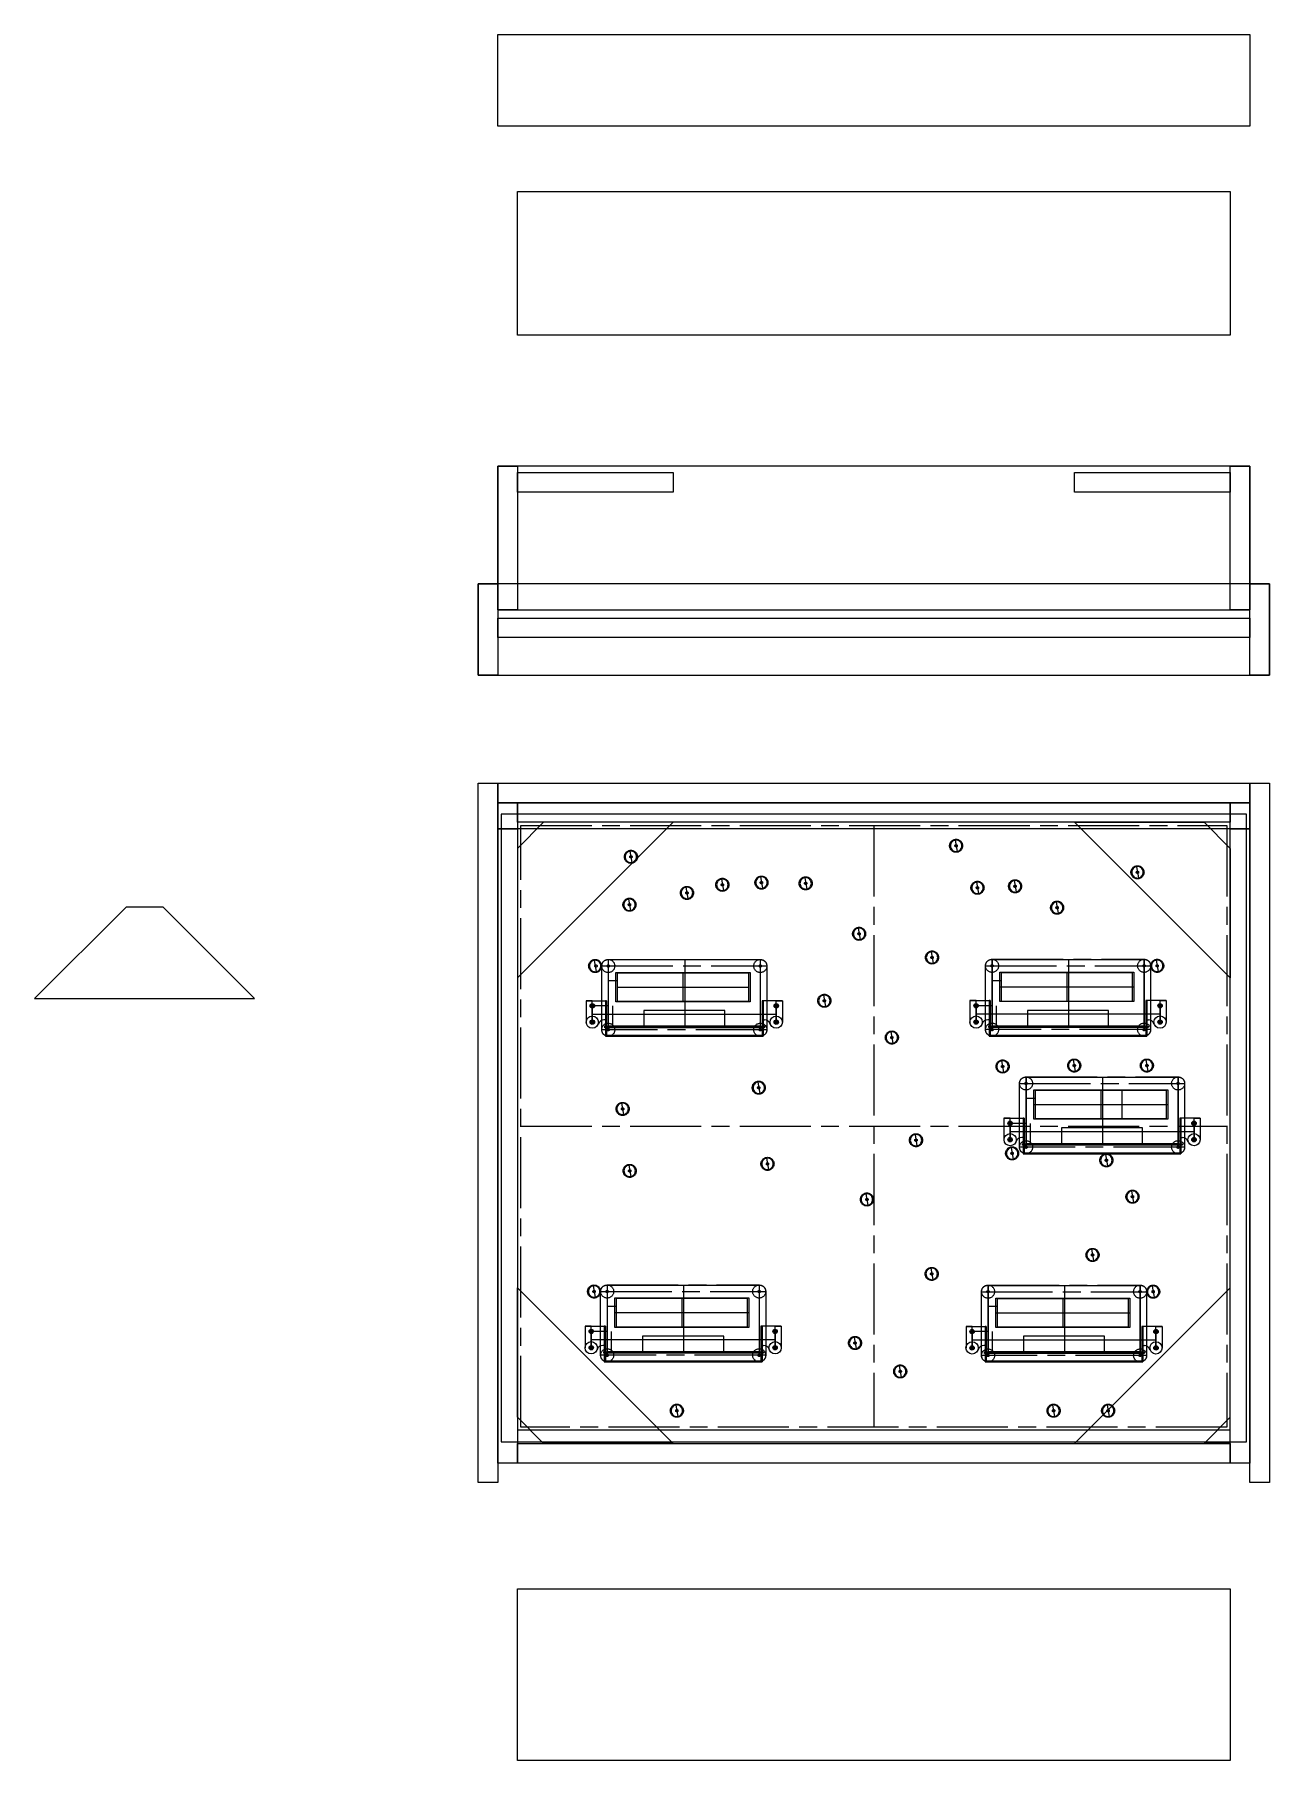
# Model space of a CAD drawing. Extents: x -36.7 to 51.4, y -18.6 to 47.4.
# Drawn here: x -36.7 to 10.5, y -18.6 to 47.4 of the extents above; entities that cross this region are included whole.
import ezdxf

# ---------------------------------------------------------------- set-up
doc = ezdxf.new("R2010")
doc.units = 0
doc.header["$LTSCALE"] = 5.43618
doc.header["$MEASUREMENT"] = 0
doc.linetypes.add('Center', pattern=[0.77, 0.5, -0.0725, 0.125, -0.0725])
doc.layers.add('ACRYLIC', color=12, linetype='Continuous', true_color=0xcc0000)
doc.layers.add('LAMPBOARD', color=3, linetype='Center', true_color=0x00ff00)
for name, color, linetype in [('ANGLEBRACKETS', 7, 'Continuous'), ('DISPLAYBRACKET', 7, 'Continuous'), ('LAMPSDXF', 7, 'Continuous'), ('RETAININGFRAME', 7, 'Continuous'), ('WOOD', 7, 'Continuous')]:
    doc.layers.add(name, color=color, linetype=linetype)

msp = doc.modelspace()

# ---------------------------------------------------------------- linework, layer by layer
at = {"layer": 'ACRYLIC'}
for p, q in [((-18.875, 17.562), (-18.875, -6.438)), ((9.625, 17.562), (-18.875, 17.562)), ((9.625, -6.438), (9.625, 17.562)), ((-14.777, 12.006), (-14.777, 12.006)), ((-0.106, 12.012), (-0.106, 12.012)), ((-14.483, 10.386), (-14.483, 11.511)), ((-14.483, 11.511), (-9.358, 11.511)), ((-9.358, 11.511), (-9.358, 10.386)), ((0.188, 10.392), (0.188, 11.517)), ((0.188, 11.517), (5.313, 11.517)), ((2.751, 11.517), (2.751, 10.392)), ((5.313, 11.517), (5.313, 10.392)), ((0.188, 10.954), (5.313, 10.954)), ((-15.296, 10.262), (-15.296, 10.262)), ((-9.358, 10.386), (-14.483, 10.386)), ((-8.258, 10.248), (-8.258, 10.248)), ((-0.625, 10.268), (-0.625, 10.268)), ((5.313, 10.392), (0.188, 10.392)), ((6.413, 10.254), (6.413, 10.254)), ((-15.296, 9.637), (-15.296, 9.637)), ((-8.258, 9.623), (-8.258, 9.623)), ((-0.625, 9.643), (-0.625, 9.643)), ((6.413, 9.629), (6.413, 9.629)), ((1.194, 7.514), (1.194, 7.514)), ((1.488, 5.894), (1.488, 7.019)), ((1.488, 7.019), (6.613, 7.019)), ((4.051, 7.019), (4.051, 5.894)), ((4.863, 5.894), (4.863, 7.019)), ((4.863, 7.019), (6.613, 7.019)), ((6.613, 7.019), (6.613, 5.894)), ((6.613, 7.019), (6.613, 5.894)), ((1.488, 6.456), (6.613, 6.456)), ((0.675, 5.77), (0.675, 5.77)), ((6.613, 5.894), (1.488, 5.894)), ((6.613, 5.894), (4.863, 5.894)), ((7.713, 5.756), (7.713, 5.756)), ((0.675, 5.145), (0.675, 5.145)), ((7.713, 5.131), (7.713, 5.131)), ((-14.819, -0.442), (-14.819, -0.442)), ((-0.259, -0.448), (-0.259, -0.448)), ((-14.525, -2.062), (-14.525, -0.938)), ((-14.525, -0.938), (-9.4, -0.938)), ((-11.963, -0.938), (-11.963, -2.062)), ((-9.4, -0.938), (-9.4, -2.062)), ((0.035, -2.068), (0.035, -0.944)), ((0.035, -0.944), (5.16, -0.944)), ((2.598, -0.944), (2.598, -2.068)), ((5.16, -0.944), (5.16, -2.068)), ((-14.525, -1.5), (-9.4, -1.5)), ((0.035, -1.506), (5.16, -1.506)), ((-15.338, -2.186), (-15.338, -2.186)), ((-9.4, -2.062), (-14.525, -2.062)), ((-8.3, -2.2), (-8.3, -2.2)), ((-0.778, -2.192), (-0.778, -2.192)), ((5.16, -2.068), (0.035, -2.068)), ((6.26, -2.206), (6.26, -2.206)), ((-15.338, -2.811), (-15.338, -2.811)), ((-8.3, -2.825), (-8.3, -2.825)), ((-0.778, -2.817), (-0.778, -2.817)), ((6.26, -2.831), (6.26, -2.831)), ((-18.875, -6.438), (9.625, -6.438))]:
    msp.add_line(p, q, dxfattribs=at)
at = {"layer": 'ANGLEBRACKETS'}
for p, q in [((-18.25, 11.3), (-12.3, 17.25)), ((-17.25, 17.25), (-18.25, 16.25)), ((-12.3, 17.25), (-17.25, 17.25)), ((9, 11.3), (3.05, 17.25)), ((3.05, 17.25), (8, 17.25)), ((8, 17.25), (9, 16.25)), ((-18.25, 16.25), (-18.25, 11.3)), ((9, 16.25), (9, 11.3)), ((-33.209, 14.01), (-36.709, 10.51)), ((-31.795, 14.01), (-33.209, 14.01)), ((-28.295, 10.51), (-31.795, 14.01)), ((-36.709, 10.51), (-28.295, 10.51)), ((-18.25, -0.55), (-12.3, -6.5)), ((-18.25, -5.5), (-18.25, -0.55)), ((9, -0.55), (3.05, -6.5)), ((9, -5.5), (9, -0.55)), ((-17.25, -6.5), (-18.25, -5.5)), ((8, -6.5), (9, -5.5)), ((-12.3, -6.5), (-17.25, -6.5)), ((3.05, -6.5), (8, -6.5))]:
    msp.add_line(p, q, dxfattribs=at)
at = {"layer": 'DISPLAYBRACKET'}
for p, q in [((-14.771, 11.998), (-8.97, 11.998)), ((-14.771, 9.453), (-14.771, 11.998)), ((-11.855, 11.998), (-11.855, 9.453)), ((-8.97, 11.998), (-8.97, 9.453)), ((-0.1, 12.004), (5.7, 12.004)), ((-0.1, 9.459), (-0.1, 12.004)), ((2.816, 12.004), (2.816, 9.459)), ((5.7, 12.004), (5.7, 9.459)), ((-14.421, 10.398), (-14.421, 11.498)), ((-14.421, 11.498), (-9.421, 11.498)), ((-11.921, 11.498), (-11.921, 10.398)), ((-11.921, 11.498), (-11.921, 10.398)), ((-9.421, 11.498), (-9.421, 10.398)), ((0.251, 10.404), (0.251, 11.504)), ((0.251, 11.504), (5.25, 11.504)), ((2.751, 11.504), (2.751, 10.404)), ((2.751, 11.504), (2.751, 10.404)), ((5.25, 11.504), (5.25, 10.404)), ((-14.771, 11.198), (-14.421, 11.198)), ((-14.421, 10.948), (-9.421, 10.948)), ((-14.095, 10.948), (-9.745, 10.948)), ((-0.1, 11.204), (0.251, 11.204)), ((0.251, 10.954), (5.25, 10.954)), ((0.576, 10.954), (4.926, 10.954)), ((-15.386, 10.428), (-15.62, 10.428)), ((-15.62, 10.428), (-15.62, 9.607)), ((-15.62, 10.428), (-14.845, 10.428)), ((-15.386, 10.315), (-15.386, 10.428)), ((-14.771, 10.232), (-15.386, 10.232)), ((-15.386, 9.607), (-15.386, 10.232)), ((-15.386, 9.919), (-8.355, 9.919)), ((-14.845, 10.428), (-14.886, 10.428)), ((-14.886, 10.428), (-14.886, 9.068)), ((-14.845, 10.428), (-14.845, 9.692)), ((-14.605, 9.393), (-14.605, 10.232)), ((-9.421, 10.398), (-14.421, 10.398)), ((-10.32, 10.053), (-13.421, 10.053)), ((-13.421, 10.053), (-13.421, 9.453)), ((-10.32, 9.453), (-10.32, 10.053)), ((-8.896, 10.428), (-8.855, 10.428)), ((-8.896, 10.428), (-8.896, 9.692)), ((-8.121, 10.428), (-8.896, 10.428)), ((-8.855, 10.428), (-8.855, 9.068)), ((-8.355, 10.315), (-8.355, 10.428)), ((-8.355, 10.428), (-8.121, 10.428)), ((-8.355, 9.607), (-8.355, 10.232)), ((-8.121, 10.428), (-8.121, 9.607)), ((-0.715, 10.434), (-0.949, 10.434)), ((-0.949, 10.434), (-0.949, 9.613)), ((-0.949, 10.434), (-0.174, 10.434)), ((-0.715, 10.321), (-0.715, 10.434)), ((-0.1, 10.238), (-0.715, 10.238)), ((-0.715, 9.613), (-0.715, 10.238)), ((-0.715, 9.925), (6.316, 9.925)), ((-0.174, 10.434), (-0.214, 10.434)), ((-0.214, 10.434), (-0.214, 9.074)), ((-0.174, 10.434), (-0.174, 9.698)), ((0.066, 9.399), (0.066, 10.238)), ((5.25, 10.404), (0.251, 10.404)), ((4.351, 10.059), (1.25, 10.059)), ((1.25, 10.059), (1.25, 9.459)), ((4.351, 9.459), (4.351, 10.059)), ((5.776, 10.434), (5.816, 10.434)), ((5.776, 10.434), (5.776, 9.698)), ((6.55, 10.434), (5.776, 10.434)), ((5.816, 10.434), (5.816, 9.074)), ((6.316, 10.321), (6.316, 10.434)), ((6.316, 10.434), (6.55, 10.434)), ((6.316, 9.613), (6.316, 10.238)), ((6.55, 10.434), (6.55, 9.613)), ((-14.845, 9.692), (-14.942, 9.692)), ((-14.911, 9.423), (-14.886, 9.423)), ((-14.905, 9.393), (-14.905, 9.453)), ((-14.905, 9.453), (-8.806, 9.453)), ((-8.806, 9.393), (-14.905, 9.393)), ((-14.886, 9.453), (-14.886, 9.493)), ((-14.845, 9.692), (-14.845, 9.068)), ((-8.97, 9.453), (-14.771, 9.453)), ((-13.421, 9.453), (-10.32, 9.453)), ((-8.896, 9.692), (-8.896, 9.068)), ((-8.896, 9.692), (-8.799, 9.692)), ((-8.831, 9.423), (-8.855, 9.423)), ((-8.806, 9.453), (-8.806, 9.393)), ((-0.174, 9.698), (-0.271, 9.698)), ((-0.239, 9.429), (-0.214, 9.429)), ((-0.234, 9.399), (-0.234, 9.459)), ((-0.234, 9.459), (5.865, 9.459)), ((5.865, 9.399), (-0.234, 9.399)), ((-0.214, 9.459), (-0.214, 9.499)), ((-0.174, 9.698), (-0.174, 9.074)), ((5.7, 9.459), (-0.1, 9.459)), ((1.25, 9.459), (4.351, 9.459)), ((5.776, 9.698), (5.776, 9.074)), ((5.776, 9.698), (5.872, 9.698)), ((5.84, 9.429), (5.816, 9.429)), ((5.865, 9.459), (5.865, 9.399)), ((-14.886, 9.068), (-8.855, 9.068)), ((-14.845, 9.068), (-14.845, 9.108)), ((-14.845, 9.108), (-8.896, 9.108)), ((-0.214, 9.074), (5.816, 9.074)), ((-0.174, 9.074), (-0.174, 9.114)), ((-0.174, 9.114), (5.776, 9.114)), ((1.2, 7.506), (7, 7.506)), ((1.2, 4.961), (1.2, 7.506)), ((4.115, 7.506), (4.115, 4.961)), ((7, 7.506), (7, 4.961)), ((1.2, 6.706), (1.55, 6.706)), ((1.55, 5.906), (1.55, 7.006)), ((1.55, 7.006), (6.551, 7.006)), ((4.051, 7.006), (4.051, 5.906)), ((4.051, 7.006), (4.051, 5.906)), ((6.551, 7.006), (6.551, 5.906)), ((1.55, 6.456), (6.551, 6.456)), ((1.875, 6.456), (6.226, 6.456)), ((0.586, 5.936), (0.351, 5.936)), ((0.351, 5.936), (0.351, 5.114)), ((0.351, 5.936), (1.125, 5.936)), ((0.586, 5.823), (0.586, 5.936)), ((1.2, 5.739), (0.586, 5.739)), ((0.586, 5.114), (0.586, 5.739)), ((0.586, 5.427), (7.615, 5.427)), ((1.125, 5.936), (1.085, 5.936)), ((1.085, 5.936), (1.085, 4.576)), ((1.125, 5.936), (1.125, 5.2)), ((1.365, 4.901), (1.365, 5.739)), ((6.551, 5.906), (1.55, 5.906)), ((5.651, 5.561), (2.55, 5.561)), ((2.55, 5.561), (2.55, 4.961)), ((5.651, 4.961), (5.651, 5.561)), ((7.075, 5.936), (7.115, 5.936)), ((7.075, 5.936), (7.075, 5.2)), ((7.849, 5.936), (7.075, 5.936)), ((7.115, 5.936), (7.115, 4.576)), ((7.615, 5.823), (7.615, 5.936)), ((7.615, 5.936), (7.849, 5.936)), ((7.615, 5.114), (7.615, 5.739)), ((7.849, 5.936), (7.849, 5.114)), ((1.125, 5.2), (1.029, 5.2)), ((1.06, 4.931), (1.085, 4.931)), ((1.065, 4.901), (1.065, 4.961)), ((1.065, 4.961), (7.165, 4.961)), ((7.165, 4.901), (1.065, 4.901)), ((1.085, 4.961), (1.085, 5.001)), ((1.125, 5.2), (1.125, 4.576)), ((7, 4.961), (1.2, 4.961)), ((2.55, 4.961), (5.651, 4.961)), ((7.075, 5.2), (7.075, 4.576)), ((7.075, 5.2), (7.172, 5.2)), ((7.141, 4.931), (7.115, 4.931)), ((7.165, 4.961), (7.165, 4.901)), ((1.085, 4.576), (7.115, 4.576)), ((1.125, 4.576), (1.125, 4.616)), ((1.125, 4.616), (7.075, 4.616)), ((-14.812, -0.45), (-9.012, -0.45)), ((-14.812, -2.995), (-14.812, -0.45)), ((-11.898, -0.45), (-11.898, -2.995)), ((-9.012, -0.45), (-9.012, -2.995)), ((-0.253, -0.456), (5.548, -0.456)), ((-0.253, -3.001), (-0.253, -0.456)), ((2.663, -0.456), (2.663, -3.001)), ((5.548, -0.456), (5.548, -3.001)), ((-14.812, -1.25), (-14.463, -1.25)), ((-14.463, -2.05), (-14.463, -0.95)), ((-14.463, -0.95), (-9.463, -0.95)), ((-11.963, -0.95), (-11.963, -2.05)), ((-11.963, -0.95), (-11.963, -2.05)), ((-9.463, -0.95), (-9.463, -2.05)), ((-0.253, -1.256), (0.098, -1.256)), ((0.098, -2.056), (0.098, -0.956)), ((0.098, -0.956), (5.098, -0.956)), ((2.598, -0.956), (2.598, -2.056)), ((2.598, -0.956), (2.598, -2.056)), ((5.098, -0.956), (5.098, -2.056)), ((-14.463, -1.5), (-9.463, -1.5)), ((-14.137, -1.5), (-9.787, -1.5)), ((0.098, -1.506), (5.098, -1.506)), ((0.422, -1.506), (4.772, -1.506)), ((-15.428, -2.02), (-15.662, -2.02)), ((-15.662, -2.02), (-15.662, -2.842)), ((-15.662, -2.02), (-14.887, -2.02)), ((-15.428, -2.133), (-15.428, -2.02)), ((-14.812, -2.216), (-15.428, -2.216)), ((-15.428, -2.842), (-15.428, -2.216)), ((-15.428, -2.529), (-8.398, -2.529)), ((-14.887, -2.02), (-14.928, -2.02)), ((-14.928, -2.02), (-14.928, -3.38)), ((-14.887, -2.02), (-14.887, -2.756)), ((-14.648, -3.055), (-14.648, -2.216)), ((-9.463, -2.05), (-14.463, -2.05)), ((-10.363, -2.395), (-13.463, -2.395)), ((-13.463, -2.395), (-13.463, -2.995)), ((-10.363, -2.995), (-10.363, -2.395)), ((-8.938, -2.02), (-8.898, -2.02)), ((-8.938, -2.02), (-8.938, -2.756)), ((-8.164, -2.02), (-8.938, -2.02)), ((-8.898, -2.02), (-8.898, -3.38)), ((-8.398, -2.133), (-8.398, -2.02)), ((-8.398, -2.02), (-8.164, -2.02)), ((-8.398, -2.842), (-8.398, -2.216)), ((-8.164, -2.02), (-8.164, -2.842)), ((-0.868, -2.026), (-1.101, -2.026)), ((-1.101, -2.026), (-1.101, -2.848)), ((-1.101, -2.026), (-0.328, -2.026)), ((-0.868, -2.139), (-0.868, -2.026)), ((-0.253, -2.223), (-0.868, -2.223)), ((-0.868, -2.848), (-0.868, -2.223)), ((-0.868, -2.535), (6.162, -2.535)), ((-0.328, -2.026), (-0.367, -2.026)), ((-0.367, -2.026), (-0.367, -3.386)), ((-0.328, -2.026), (-0.328, -2.762)), ((-0.087, -3.061), (-0.087, -2.223)), ((5.098, -2.056), (0.098, -2.056)), ((4.197, -2.401), (1.097, -2.401)), ((1.097, -2.401), (1.097, -3.001)), ((4.197, -3.001), (4.197, -2.401)), ((5.622, -2.026), (5.662, -2.026)), ((5.622, -2.026), (5.622, -2.762)), ((6.396, -2.026), (5.622, -2.026)), ((5.662, -2.026), (5.662, -3.386)), ((6.162, -2.139), (6.162, -2.026)), ((6.162, -2.026), (6.396, -2.026)), ((6.162, -2.848), (6.162, -2.223)), ((6.396, -2.026), (6.396, -2.848)), ((-14.887, -2.756), (-14.984, -2.756)), ((-14.953, -3.025), (-14.928, -3.025)), ((-14.947, -3.055), (-14.947, -2.995)), ((-14.947, -2.995), (-8.848, -2.995)), ((-8.848, -3.055), (-14.947, -3.055)), ((-14.928, -2.995), (-14.928, -2.955)), ((-14.887, -2.756), (-14.887, -3.38)), ((-9.012, -2.995), (-14.812, -2.995)), ((-13.463, -2.995), (-10.363, -2.995)), ((-8.938, -2.756), (-8.938, -3.38)), ((-8.938, -2.756), (-8.841, -2.756)), ((-8.873, -3.025), (-8.898, -3.025)), ((-8.848, -2.995), (-8.848, -3.055)), ((-0.328, -2.762), (-0.424, -2.762)), ((-0.393, -3.031), (-0.367, -3.031)), ((-0.388, -3.061), (-0.388, -3.001)), ((-0.388, -3.001), (5.713, -3.001)), ((5.713, -3.061), (-0.388, -3.061)), ((-0.367, -3.001), (-0.367, -2.961)), ((-0.328, -2.762), (-0.328, -3.386)), ((5.548, -3.001), (-0.253, -3.001)), ((1.097, -3.001), (4.197, -3.001)), ((5.622, -2.762), (5.622, -3.386)), ((5.622, -2.762), (5.719, -2.762)), ((5.688, -3.031), (5.662, -3.031)), ((5.713, -3.001), (5.713, -3.061)), ((-14.928, -3.38), (-8.898, -3.38)), ((-14.887, -3.38), (-14.887, -3.34)), ((-14.887, -3.34), (-8.938, -3.34)), ((-0.367, -3.386), (5.662, -3.386)), ((-0.328, -3.386), (-0.328, -3.346)), ((-0.328, -3.346), (5.622, -3.346))]:
    msp.add_line(p, q, dxfattribs=at)
for centre, radius in [((-15.386, 10.232), 0.0838), ((-8.355, 10.232), 0.0838), ((-0.715, 10.238), 0.0838), ((6.316, 10.238), 0.0838), ((-15.386, 9.607), 0.234), ((-15.386, 9.607), 0.0838), ((-8.355, 9.607), 0.234), ((-8.355, 9.607), 0.0838), ((-0.715, 9.613), 0.234), ((-0.715, 9.613), 0.0838), ((6.316, 9.613), 0.234), ((6.316, 9.613), 0.0838), ((0.586, 5.114), 0.234), ((0.586, 5.739), 0.0838), ((7.615, 5.114), 0.234), ((7.615, 5.739), 0.0838), ((0.586, 5.114), 0.0838), ((7.615, 5.114), 0.0838), ((-15.428, -2.842), 0.234), ((-15.428, -2.216), 0.0838), ((-8.398, -2.842), 0.234), ((-8.398, -2.216), 0.0838), ((-0.868, -2.848), 0.234), ((-0.868, -2.223), 0.0838), ((6.162, -2.848), 0.234), ((6.162, -2.223), 0.0838), ((-15.428, -2.842), 0.0838), ((-8.398, -2.842), 0.0838), ((-0.868, -2.848), 0.0838), ((6.162, -2.848), 0.0838)]:
    msp.add_circle(centre, radius, dxfattribs=at)
for centre, start, end in [((-14.942, 9.458), 90, 161.53209), ((-8.799, 9.458), 18.46791, 90), ((-0.271, 9.464), 90, 161.53209), ((5.872, 9.464), 18.46791, 90), ((1.029, 4.966), 90, 161.53209), ((7.172, 4.966), 18.46791, 90), ((-14.984, -2.99), 90, 161.53209), ((-8.841, -2.99), 18.46791, 90), ((-0.424, -2.996), 90, 161.53209), ((5.719, -2.996), 18.46791, 90)]:
    msp.add_arc(centre, 0.234, start, end, dxfattribs=at)
at = {"layer": 'LAMPBOARD'}
for p, q in [((-18.125, -5.875), (-18.125, 17.125)), ((-18.125, 17.125), (8.875, 17.125)), ((-4.625, 17.125), (-4.625, -5.875)), ((-1.517, 16.569), (-1.442, 16.138)), ((8.875, 17.125), (8.875, -5.875)), ((-13.954, 15.931), (-13.865, 15.931)), ((-13.947, 16.146), (-13.872, 15.715)), ((-13.91, 15.975), (-13.91, 15.886)), ((-1.524, 16.353), (-1.435, 16.353)), ((-1.48, 16.398), (-1.48, 16.309)), ((5.409, 15.339), (5.498, 15.339)), ((5.416, 15.554), (5.492, 15.123)), ((5.454, 15.383), (5.454, 15.294)), ((-11.812, 14.549), (-11.723, 14.549)), ((-11.805, 14.765), (-11.73, 14.334)), ((-11.768, 14.594), (-11.768, 14.505)), ((-10.459, 14.86), (-10.37, 14.86)), ((-10.452, 15.075), (-10.377, 14.644)), ((-10.415, 14.904), (-10.415, 14.815)), ((-8.965, 14.944), (-8.876, 14.944)), ((-8.958, 15.16), (-8.883, 14.728)), ((-8.921, 14.989), (-8.921, 14.9)), ((-7.274, 14.916), (-7.185, 14.916)), ((-7.267, 15.132), (-7.192, 14.7)), ((-7.23, 14.96), (-7.23, 14.871)), ((-0.707, 14.747), (-0.618, 14.747)), ((-0.7, 14.963), (-0.625, 14.531)), ((-0.662, 14.791), (-0.662, 14.702)), ((0.731, 14.803), (0.82, 14.803)), ((0.737, 15.019), (0.813, 14.587)), ((0.775, 14.848), (0.775, 14.759)), ((-14.011, 14.099), (-13.922, 14.099)), ((-14.004, 14.314), (-13.928, 13.883)), ((-13.966, 14.143), (-13.966, 14.054)), ((2.337, 13.986), (2.426, 13.986)), ((2.344, 14.202), (2.419, 13.77)), ((2.382, 14.03), (2.382, 13.941)), ((-5.225, 13.203), (-5.15, 12.771)), ((-5.232, 12.987), (-5.143, 12.987)), ((-5.188, 13.031), (-5.188, 12.942)), ((-15.315, 11.972), (-15.239, 11.54)), ((-14.777, 12.006), (-14.777, 9.068)), ((-14.777, 12.006), (-8.964, 12.006)), ((-8.964, 12.006), (-8.964, 9.068)), ((-2.443, 12.082), (-2.354, 12.082)), ((-2.437, 12.298), (-2.361, 11.866)), ((-2.399, 12.127), (-2.399, 12.038)), ((-0.106, 12.012), (-0.106, 9.074)), ((-0.106, 12.012), (5.707, 12.012)), ((5.707, 12.012), (5.707, 9.074)), ((6.169, 11.978), (6.245, 11.546)), ((-15.027, 11.756), (-8.714, 11.756)), ((-15.027, 9.318), (-15.027, 11.756)), ((-8.714, 11.756), (-8.714, 9.318)), ((-0.356, 11.762), (5.957, 11.762)), ((-0.356, 9.324), (-0.356, 11.762)), ((5.957, 11.762), (5.957, 9.324)), ((6.162, 11.762), (6.251, 11.762)), ((6.207, 11.807), (6.207, 11.718)), ((-6.554, 10.642), (-6.478, 10.211)), ((-15.43, 10.232), (-15.341, 10.232)), ((-15.386, 10.276), (-15.386, 9.562)), ((-8.311, 10.232), (-8.4, 10.232)), ((-8.355, 10.276), (-8.355, 9.562)), ((-6.561, 10.426), (-6.472, 10.426)), ((-6.516, 10.471), (-6.516, 10.382)), ((-0.759, 10.238), (-0.67, 10.238)), ((-0.715, 10.282), (-0.715, 9.568)), ((6.36, 10.238), (6.271, 10.238)), ((6.316, 10.282), (6.316, 9.568)), ((-15.43, 9.607), (-15.341, 9.607)), ((-8.714, 9.318), (-15.027, 9.318)), ((-8.4, 9.607), (-8.311, 9.607)), ((-0.759, 9.613), (-0.67, 9.613)), ((5.957, 9.324), (-0.356, 9.324)), ((6.271, 9.613), (6.36, 9.613)), ((-8.964, 9.068), (-14.777, 9.068)), ((-3.981, 9.021), (-3.892, 9.021)), ((-3.974, 9.237), (-3.899, 8.805)), ((-3.936, 9.066), (-3.936, 8.977)), ((5.707, 9.074), (-0.106, 9.074)), ((0.261, 8.129), (0.337, 7.698)), ((0.299, 7.958), (0.299, 7.869)), ((2.992, 7.949), (3.081, 7.949)), ((2.999, 8.165), (3.075, 7.734)), ((3.037, 7.994), (3.037, 7.905)), ((5.768, 7.949), (5.857, 7.949)), ((5.775, 8.165), (5.85, 7.734)), ((5.813, 7.994), (5.813, 7.905)), ((-9.062, 7.318), (-8.987, 6.886)), ((0.255, 7.913), (0.344, 7.913)), ((0.944, 4.826), (0.944, 7.264)), ((0.944, 7.264), (7.257, 7.264)), ((1.194, 7.514), (7.007, 7.514)), ((1.194, 7.514), (1.194, 4.576)), ((7.007, 7.514), (7.007, 4.576)), ((7.257, 7.264), (7.257, 4.826)), ((-9.069, 7.102), (-8.98, 7.102)), ((-9.024, 7.146), (-9.024, 7.057)), ((-14.271, 6.29), (-14.182, 6.29)), ((-14.265, 6.506), (-14.189, 6.075)), ((-14.227, 6.335), (-14.227, 6.246)), ((-18.125, 5.625), (8.875, 5.625)), ((-3.05, 5.31), (-2.975, 4.878)), ((0.541, 5.739), (0.63, 5.739)), ((0.586, 5.784), (0.586, 5.07)), ((7.66, 5.739), (7.571, 5.739)), ((7.615, 5.784), (7.615, 5.07)), ((-3.057, 5.094), (-2.968, 5.094)), ((-3.012, 5.138), (-3.012, 5.049)), ((0.541, 5.114), (0.63, 5.114)), ((0.624, 4.806), (0.699, 4.375)), ((0.662, 4.635), (0.662, 4.546)), ((7.257, 4.826), (0.944, 4.826)), ((7.571, 5.114), (7.66, 5.114)), ((-13.994, 4.136), (-13.919, 3.704)), ((-13.957, 3.964), (-13.957, 3.875)), ((-8.735, 4.19), (-8.646, 4.19)), ((-8.728, 4.406), (-8.653, 3.975)), ((-8.69, 4.235), (-8.69, 4.146)), ((0.617, 4.591), (0.706, 4.591)), ((7.007, 4.576), (1.194, 4.576)), ((4.221, 4.326), (4.31, 4.326)), ((4.228, 4.542), (4.303, 4.11)), ((4.266, 4.37), (4.266, 4.282)), ((-14.001, 3.92), (-13.912, 3.92)), ((-4.933, 2.828), (-4.844, 2.828)), ((-4.926, 3.044), (-4.85, 2.612)), ((-4.888, 2.872), (-4.888, 2.783)), ((5.218, 2.933), (5.307, 2.933)), ((5.225, 3.149), (5.301, 2.718)), ((5.263, 2.978), (5.263, 2.889)), ((3.691, 0.706), (3.78, 0.706)), ((3.698, 0.922), (3.773, 0.49)), ((3.736, 0.751), (3.736, 0.662)), ((-2.45, 0.196), (-2.374, -0.235)), ((-2.412, 0.025), (-2.412, -0.064)), ((-15.357, -0.476), (-15.281, -0.908)), ((-15.319, -0.647), (-15.319, -0.736)), ((-14.819, -0.442), (-9.006, -0.442)), ((-14.819, -0.442), (-14.819, -3.38)), ((-9.006, -0.442), (-9.006, -3.38)), ((-2.457, -0.019), (-2.368, -0.019)), ((-0.259, -0.448), (-0.259, -3.386)), ((-0.259, -0.448), (5.554, -0.448)), ((5.554, -0.448), (5.554, -3.386)), ((6.016, -0.482), (6.092, -0.914)), ((6.054, -0.653), (6.054, -0.742)), ((-15.363, -0.692), (-15.274, -0.692)), ((-15.069, -3.13), (-15.069, -0.692)), ((-15.069, -0.692), (-8.756, -0.692)), ((-8.756, -0.692), (-8.756, -3.13)), ((-0.509, -0.698), (5.804, -0.698)), ((-0.509, -3.136), (-0.509, -0.698)), ((5.804, -0.698), (5.804, -3.136)), ((6.009, -0.698), (6.098, -0.698)), ((-15.472, -2.216), (-15.383, -2.216)), ((-15.428, -2.172), (-15.428, -2.886)), ((-8.353, -2.216), (-8.442, -2.216)), ((-8.398, -2.172), (-8.398, -2.886)), ((-5.38, -2.445), (-5.304, -2.876)), ((-5.342, -2.616), (-5.342, -2.705)), ((-0.912, -2.223), (-0.823, -2.223)), ((-0.868, -2.178), (-0.868, -2.892)), ((6.207, -2.223), (6.118, -2.223)), ((6.162, -2.178), (6.162, -2.892)), ((-15.472, -2.842), (-15.383, -2.842)), ((-8.756, -3.13), (-15.069, -3.13)), ((-8.442, -2.842), (-8.353, -2.842)), ((-5.387, -2.661), (-5.298, -2.661)), ((-0.912, -2.848), (-0.823, -2.848)), ((5.804, -3.136), (-0.509, -3.136)), ((6.118, -2.848), (6.207, -2.848)), ((-9.006, -3.38), (-14.819, -3.38)), ((-3.659, -3.748), (-3.57, -3.748)), ((-3.653, -3.532), (-3.577, -3.964)), ((-3.615, -3.703), (-3.615, -3.792)), ((5.554, -3.386), (-0.259, -3.386)), ((-18.125, -5.875), (-18.125, -5.25)), ((-12.2, -5.25), (-12.111, -5.25)), ((-12.193, -5.034), (-12.118, -5.466)), ((-12.155, -5.205), (-12.155, -5.295)), ((2.203, -5.25), (2.292, -5.25)), ((2.21, -5.034), (2.285, -5.466)), ((2.248, -5.205), (2.248, -5.295)), ((4.289, -5.25), (4.378, -5.25)), ((4.296, -5.034), (4.371, -5.466)), ((4.333, -5.205), (4.333, -5.295)), ((8.875, -5.875), (-18.125, -5.875))]:
    msp.add_line(p, q, dxfattribs=at)
for centre, radius in [((-1.48, 16.353), 0.25), ((-13.91, 15.931), 0.25), ((-13.91, 15.931), 0.0445), ((-1.48, 16.353), 0.0445), ((-8.921, 14.944), 0.25), ((5.454, 15.339), 0.25), ((5.454, 15.339), 0.0445), ((-11.768, 14.549), 0.25), ((-11.768, 14.549), 0.0445), ((-10.415, 14.86), 0.25), ((-10.415, 14.86), 0.0445), ((-8.921, 14.944), 0.0445), ((-7.23, 14.916), 0.25), ((-7.23, 14.916), 0.0445), ((-0.662, 14.747), 0.25), ((-0.662, 14.747), 0.0445), ((0.775, 14.803), 0.25), ((0.775, 14.803), 0.0445), ((-13.966, 14.099), 0.25), ((-13.966, 14.099), 0.0445), ((2.382, 13.986), 0.25), ((2.382, 13.986), 0.0445), ((-5.188, 12.987), 0.25), ((-5.188, 12.987), 0.0445), ((-15.277, 11.756), 0.25), ((-14.777, 11.756), 0.25), ((-8.964, 11.756), 0.25), ((-2.399, 12.082), 0.25), ((-2.399, 12.082), 0.0445), ((-0.106, 11.762), 0.25), ((5.707, 11.762), 0.25), ((6.207, 11.762), 0.25), ((-15.246, 11.756), 0.0445), ((-14.777, 11.756), 0.0445), ((-8.964, 11.756), 0.0445), ((-0.106, 11.762), 0.0445), ((5.707, 11.762), 0.0445), ((6.207, 11.762), 0.0445), ((-6.516, 10.426), 0.25), ((-15.386, 10.232), 0.0445), ((-8.355, 10.232), 0.0445), ((-6.516, 10.426), 0.0445), ((-0.715, 10.238), 0.0445), ((6.316, 10.238), 0.0445), ((-15.386, 9.607), 0.0445), ((-14.777, 9.318), 0.25), ((-14.777, 9.318), 0.0445), ((-8.964, 9.318), 0.25), ((-8.964, 9.318), 0.0445), ((-8.355, 9.607), 0.0445), ((-3.936, 9.021), 0.25), ((-0.715, 9.613), 0.0445), ((-0.106, 9.324), 0.25), ((-0.106, 9.324), 0.0445), ((5.707, 9.324), 0.25), ((5.707, 9.324), 0.0445), ((6.316, 9.613), 0.0445), ((-3.936, 9.021), 0.0445), ((0.299, 7.913), 0.25), ((0.299, 7.913), 0.0445), ((3.037, 7.949), 0.25), ((3.037, 7.949), 0.0445), ((5.813, 7.949), 0.25), ((5.813, 7.949), 0.0445), ((-9.024, 7.102), 0.25), ((1.194, 7.264), 0.25), ((1.194, 7.264), 0.0445), ((7.007, 7.264), 0.25), ((7.007, 7.264), 0.0445), ((-9.024, 7.102), 0.0445), ((-14.227, 6.29), 0.25), ((-14.227, 6.29), 0.0445), ((-3.012, 5.094), 0.25), ((0.586, 5.739), 0.0445), ((7.615, 5.739), 0.0445), ((-3.012, 5.094), 0.0445), ((0.662, 4.591), 0.25), ((0.586, 5.114), 0.0445), ((0.662, 4.591), 0.0445), ((1.194, 4.826), 0.25), ((1.194, 4.826), 0.0445), ((7.007, 4.826), 0.25), ((7.007, 4.826), 0.0445), ((7.615, 5.114), 0.0445), ((-13.957, 3.92), 0.25), ((-13.957, 3.92), 0.0445), ((-8.69, 4.19), 0.25), ((-8.69, 4.19), 0.0445), ((4.266, 4.326), 0.25), ((4.266, 4.326), 0.0445), ((-4.888, 2.828), 0.25), ((-4.888, 2.828), 0.0445), ((5.263, 2.933), 0.25), ((5.263, 2.933), 0.0445), ((3.736, 0.706), 0.25), ((3.736, 0.706), 0.0445), ((-2.412, -0.019), 0.25), ((-2.412, -0.019), 0.0445), ((-15.319, -0.692), 0.25), ((-15.319, -0.692), 0.0445), ((-14.819, -0.692), 0.25), ((-14.819, -0.692), 0.0445), ((-9.006, -0.692), 0.25), ((-9.006, -0.692), 0.0445), ((-0.259, -0.698), 0.25), ((-0.259, -0.698), 0.0445), ((5.554, -0.698), 0.25), ((5.554, -0.698), 0.0445), ((6.054, -0.698), 0.25), ((6.054, -0.698), 0.0445), ((-15.428, -2.216), 0.0445), ((-8.398, -2.216), 0.0445), ((-5.342, -2.661), 0.25), ((-5.342, -2.661), 0.0445), ((-0.868, -2.223), 0.0445), ((6.162, -2.223), 0.0445), ((-15.428, -2.842), 0.0445), ((-14.819, -3.13), 0.25), ((-14.819, -3.13), 0.0445), ((-9.006, -3.13), 0.25), ((-9.006, -3.13), 0.0445), ((-8.398, -2.842), 0.0445), ((-0.868, -2.848), 0.0445), ((-0.259, -3.136), 0.25), ((-0.259, -3.136), 0.0445), ((5.554, -3.136), 0.25), ((5.554, -3.136), 0.0445), ((6.162, -2.848), 0.0445), ((-3.615, -3.748), 0.25), ((-3.615, -3.748), 0.0445), ((-12.155, -5.25), 0.25), ((-12.155, -5.25), 0.0445), ((2.248, -5.25), 0.25), ((2.248, -5.25), 0.0445), ((4.333, -5.25), 0.25), ((4.333, -5.25), 0.0445)]:
    msp.add_circle(centre, radius, dxfattribs=at)
for points in [[(-15.027, 11.756), (-15.02, 11.8), (-15.007, 11.886), (-14.907, 11.986), (-14.821, 11.999), (-14.777, 12.006)], [(-8.964, 12.006), (-8.92, 11.999), (-8.834, 11.986), (-8.734, 11.886), (-8.721, 11.8), (-8.714, 11.756)], [(-0.356, 11.762), (-0.349, 11.806), (-0.336, 11.892), (-0.236, 11.992), (-0.15, 12.005), (-0.106, 12.012)], [(5.707, 12.012), (5.751, 12.005), (5.837, 11.992), (5.937, 11.892), (5.95, 11.806), (5.957, 11.762)], [(-14.777, 9.068), (-14.821, 9.075), (-14.907, 9.088), (-15.007, 9.188), (-15.02, 9.274), (-15.027, 9.318)], [(-8.714, 9.318), (-8.721, 9.274), (-8.734, 9.188), (-8.834, 9.088), (-8.92, 9.075), (-8.964, 9.068)], [(-0.106, 9.074), (-0.15, 9.081), (-0.236, 9.094), (-0.336, 9.194), (-0.349, 9.28), (-0.356, 9.324)], [(5.957, 9.324), (5.95, 9.28), (5.937, 9.194), (5.837, 9.094), (5.751, 9.081), (5.707, 9.074)], [(0.944, 7.264), (0.951, 7.308), (0.964, 7.394), (1.064, 7.494), (1.15, 7.507), (1.194, 7.514)], [(7.007, 7.514), (7.051, 7.507), (7.137, 7.494), (7.237, 7.394), (7.25, 7.308), (7.257, 7.264)], [(1.194, 4.576), (1.15, 4.583), (1.064, 4.596), (0.964, 4.696), (0.951, 4.782), (0.944, 4.826)], [(7.257, 4.826), (7.25, 4.782), (7.237, 4.696), (7.137, 4.596), (7.051, 4.583), (7.007, 4.576)], [(-15.069, -0.692), (-15.062, -0.648), (-15.049, -0.562), (-14.949, -0.462), (-14.863, -0.449), (-14.819, -0.442)], [(-9.006, -0.442), (-8.962, -0.449), (-8.876, -0.462), (-8.776, -0.562), (-8.763, -0.648), (-8.756, -0.692)], [(-0.509, -0.698), (-0.502, -0.654), (-0.489, -0.568), (-0.389, -0.468), (-0.303, -0.455), (-0.259, -0.448)], [(5.554, -0.448), (5.598, -0.455), (5.684, -0.468), (5.784, -0.568), (5.797, -0.654), (5.804, -0.698)], [(-14.819, -3.38), (-14.863, -3.373), (-14.949, -3.36), (-15.049, -3.26), (-15.062, -3.174), (-15.069, -3.13)], [(-8.756, -3.13), (-8.763, -3.174), (-8.776, -3.26), (-8.876, -3.36), (-8.962, -3.373), (-9.006, -3.38)], [(-0.259, -3.386), (-0.303, -3.379), (-0.389, -3.366), (-0.489, -3.266), (-0.502, -3.18), (-0.509, -3.136)], [(5.804, -3.136), (5.797, -3.18), (5.784, -3.266), (5.684, -3.366), (5.598, -3.379), (5.554, -3.386)]]:
    msp.add_open_spline(points, degree=3, knots=[0, 0, 0, 0, 0.336912, 0.663088, 1, 1, 1, 1], dxfattribs=at)
at = {"layer": 'LAMPSDXF'}
for p, q in [((-13.691, 15.931), (-13.691, 15.931)), ((-1.261, 16.353), (-1.261, 16.353)), ((5.673, 15.339), (5.673, 15.339)), ((-11.549, 14.549), (-11.549, 14.549)), ((-10.196, 14.86), (-10.196, 14.86)), ((-8.702, 14.944), (-8.702, 14.944)), ((-7.011, 14.916), (-7.011, 14.916)), ((-0.443, 14.747), (-0.443, 14.747)), ((0.994, 14.803), (0.994, 14.803)), ((-13.747, 14.099), (-13.747, 14.099)), ((2.601, 13.986), (2.601, 13.986)), ((-4.969, 12.987), (-4.969, 12.987)), ((-2.18, 12.082), (-2.18, 12.082)), ((-15.039, 11.818), (-15.039, 11.818)), ((6.349, 11.787), (6.349, 11.787)), ((-6.297, 10.426), (-6.297, 10.426)), ((-3.717, 9.021), (-3.717, 9.021)), ((3.256, 7.949), (3.256, 7.949)), ((6.032, 7.949), (6.032, 7.949)), ((0.518, 7.913), (0.518, 7.913)), ((-8.805, 7.102), (-8.805, 7.102)), ((-14.008, 6.29), (-14.008, 6.29)), ((-2.793, 5.094), (-2.793, 5.094)), ((1.107, 5.193), (1.107, 5.193)), ((4.686, 4.938), (4.686, 4.938)), ((-8.471, 4.19), (-8.471, 4.19)), ((-13.738, 3.92), (-13.738, 3.92)), ((-4.669, 2.828), (-4.669, 2.828)), ((5.482, 2.933), (5.482, 2.933)), ((3.955, 0.706), (3.955, 0.706)), ((-15.065, -0.647), (-15.065, -0.647)), ((-2.193, -0.019), (-2.193, -0.019)), ((6.205, -0.649), (6.205, -0.649)), ((-5.123, -2.661), (-5.123, -2.661)), ((-3.396, -3.748), (-3.396, -3.748)), ((-11.936, -5.25), (-11.936, -5.25)), ((2.467, -5.25), (2.467, -5.25)), ((4.552, -5.25), (4.552, -5.25))]:
    msp.add_line(p, q, dxfattribs=at)
for points in [[(-1.261, 16.353), (-1.263, 16.328), (-1.269, 16.277), (-1.309, 16.21), (-1.368, 16.16), (-1.441, 16.133), (-1.519, 16.133), (-1.592, 16.16), (-1.651, 16.21), (-1.69, 16.277), (-1.703, 16.353), (-1.69, 16.43), (-1.651, 16.497), (-1.592, 16.547), (-1.519, 16.573), (-1.441, 16.573), (-1.368, 16.547), (-1.309, 16.497), (-1.269, 16.43), (-1.263, 16.379), (-1.261, 16.353)], [(-13.691, 15.931), (-13.693, 15.905), (-13.699, 15.854), (-13.739, 15.787), (-13.798, 15.737), (-13.871, 15.711), (-13.948, 15.711), (-14.021, 15.737), (-14.081, 15.787), (-14.12, 15.854), (-14.133, 15.931), (-14.12, 16.007), (-14.081, 16.074), (-14.021, 16.124), (-13.948, 16.151), (-13.871, 16.151), (-13.798, 16.124), (-13.739, 16.074), (-13.699, 16.007), (-13.693, 15.956), (-13.691, 15.931)], [(5.673, 15.339), (5.67, 15.313), (5.665, 15.262), (5.625, 15.195), (5.566, 15.145), (5.493, 15.119), (5.415, 15.119), (5.342, 15.145), (5.283, 15.195), (5.244, 15.262), (5.23, 15.339), (5.244, 15.415), (5.283, 15.482), (5.342, 15.532), (5.415, 15.559), (5.493, 15.559), (5.566, 15.532), (5.625, 15.482), (5.665, 15.415), (5.67, 15.364), (5.673, 15.339)], [(-11.549, 14.549), (-11.551, 14.524), (-11.556, 14.473), (-11.597, 14.406), (-11.656, 14.356), (-11.729, 14.329), (-11.806, 14.329), (-11.879, 14.356), (-11.939, 14.406), (-11.978, 14.473), (-11.991, 14.549), (-11.978, 14.626), (-11.939, 14.693), (-11.879, 14.743), (-11.806, 14.77), (-11.729, 14.77), (-11.656, 14.743), (-11.597, 14.693), (-11.556, 14.626), (-11.551, 14.575), (-11.549, 14.549)], [(-10.196, 14.86), (-10.198, 14.834), (-10.203, 14.783), (-10.244, 14.716), (-10.303, 14.666), (-10.376, 14.639), (-10.453, 14.639), (-10.526, 14.666), (-10.586, 14.716), (-10.625, 14.783), (-10.638, 14.86), (-10.625, 14.936), (-10.586, 15.003), (-10.526, 15.053), (-10.453, 15.08), (-10.376, 15.08), (-10.303, 15.053), (-10.244, 15.003), (-10.203, 14.936), (-10.198, 14.885), (-10.196, 14.86)], [(-8.702, 14.944), (-8.704, 14.918), (-8.71, 14.868), (-8.75, 14.8), (-8.809, 14.75), (-8.882, 14.724), (-8.96, 14.724), (-9.033, 14.75), (-9.092, 14.8), (-9.131, 14.868), (-9.144, 14.944), (-9.131, 15.021), (-9.092, 15.088), (-9.033, 15.138), (-8.96, 15.164), (-8.882, 15.164), (-8.809, 15.138), (-8.75, 15.088), (-8.71, 15.021), (-8.704, 14.97), (-8.702, 14.944)], [(-7.011, 14.916), (-7.013, 14.89), (-7.018, 14.839), (-7.059, 14.772), (-7.118, 14.722), (-7.191, 14.696), (-7.268, 14.696), (-7.341, 14.722), (-7.401, 14.772), (-7.44, 14.839), (-7.453, 14.916), (-7.44, 14.992), (-7.401, 15.06), (-7.341, 15.109), (-7.268, 15.136), (-7.191, 15.136), (-7.118, 15.109), (-7.059, 15.06), (-7.018, 14.992), (-7.013, 14.942), (-7.011, 14.916)], [(-0.443, 14.747), (-0.446, 14.721), (-0.451, 14.67), (-0.491, 14.603), (-0.55, 14.553), (-0.624, 14.527), (-0.701, 14.527), (-0.774, 14.553), (-0.834, 14.603), (-0.872, 14.67), (-0.886, 14.747), (-0.872, 14.823), (-0.834, 14.89), (-0.774, 14.94), (-0.701, 14.967), (-0.624, 14.967), (-0.55, 14.94), (-0.491, 14.89), (-0.451, 14.823), (-0.446, 14.772), (-0.443, 14.747)], [(0.994, 14.803), (0.992, 14.778), (0.986, 14.727), (0.946, 14.66), (0.887, 14.61), (0.814, 14.583), (0.736, 14.583), (0.663, 14.61), (0.604, 14.66), (0.565, 14.727), (0.552, 14.803), (0.565, 14.88), (0.604, 14.947), (0.663, 14.997), (0.736, 15.023), (0.814, 15.023), (0.887, 14.997), (0.946, 14.947), (0.986, 14.88), (0.992, 14.829), (0.994, 14.803)], [(-13.747, 14.099), (-13.75, 14.073), (-13.755, 14.022), (-13.795, 13.955), (-13.854, 13.905), (-13.927, 13.878), (-14.005, 13.878), (-14.078, 13.905), (-14.137, 13.955), (-14.176, 14.022), (-14.19, 14.099), (-14.176, 14.175), (-14.137, 14.242), (-14.078, 14.292), (-14.005, 14.319), (-13.927, 14.319), (-13.854, 14.292), (-13.795, 14.242), (-13.755, 14.175), (-13.75, 14.124), (-13.747, 14.099)], [(2.601, 13.986), (2.598, 13.96), (2.593, 13.909), (2.553, 13.842), (2.494, 13.792), (2.42, 13.766), (2.343, 13.766), (2.27, 13.792), (2.211, 13.842), (2.172, 13.909), (2.158, 13.986), (2.172, 14.062), (2.211, 14.129), (2.27, 14.179), (2.343, 14.206), (2.42, 14.206), (2.494, 14.179), (2.553, 14.129), (2.593, 14.062), (2.598, 14.011), (2.601, 13.986)], [(-4.969, 12.987), (-4.971, 12.961), (-4.977, 12.91), (-5.017, 12.843), (-5.076, 12.793), (-5.149, 12.767), (-5.227, 12.767), (-5.3, 12.793), (-5.359, 12.843), (-5.398, 12.91), (-5.411, 12.987), (-5.398, 13.063), (-5.359, 13.131), (-5.3, 13.18), (-5.227, 13.207), (-5.149, 13.207), (-5.076, 13.18), (-5.017, 13.131), (-4.977, 13.063), (-4.971, 13.013), (-4.969, 12.987)], [(-15.058, 11.756), (-15.061, 11.73), (-15.066, 11.68), (-15.106, 11.612), (-15.165, 11.562), (-15.238, 11.536), (-15.316, 11.536), (-15.389, 11.562), (-15.448, 11.612), (-15.487, 11.68), (-15.501, 11.756), (-15.487, 11.832), (-15.448, 11.9), (-15.389, 11.95), (-15.316, 11.976), (-15.238, 11.976), (-15.165, 11.95), (-15.106, 11.9), (-15.066, 11.832), (-15.061, 11.782), (-15.058, 11.756)], [(-2.18, 12.082), (-2.183, 12.057), (-2.188, 12.006), (-2.228, 11.939), (-2.287, 11.889), (-2.36, 11.862), (-2.438, 11.862), (-2.511, 11.889), (-2.57, 11.939), (-2.609, 12.006), (-2.622, 12.082), (-2.609, 12.159), (-2.57, 12.226), (-2.511, 12.276), (-2.438, 12.302), (-2.36, 12.302), (-2.287, 12.276), (-2.228, 12.226), (-2.188, 12.159), (-2.183, 12.108), (-2.18, 12.082)], [(6.426, 11.762), (6.423, 11.736), (6.418, 11.686), (6.378, 11.618), (6.319, 11.568), (6.246, 11.542), (6.168, 11.542), (6.095, 11.568), (6.036, 11.618), (5.997, 11.686), (5.983, 11.762), (5.997, 11.838), (6.036, 11.906), (6.095, 11.956), (6.168, 11.982), (6.246, 11.982), (6.319, 11.956), (6.378, 11.906), (6.418, 11.838), (6.423, 11.788), (6.426, 11.762)], [(-6.297, 10.426), (-6.3, 10.401), (-6.305, 10.35), (-6.345, 10.283), (-6.404, 10.233), (-6.477, 10.206), (-6.555, 10.206), (-6.628, 10.233), (-6.687, 10.283), (-6.726, 10.35), (-6.74, 10.426), (-6.726, 10.503), (-6.687, 10.57), (-6.628, 10.62), (-6.555, 10.647), (-6.477, 10.647), (-6.404, 10.62), (-6.345, 10.57), (-6.305, 10.503), (-6.3, 10.452), (-6.297, 10.426)], [(-3.717, 9.021), (-3.72, 8.996), (-3.725, 8.945), (-3.766, 8.878), (-3.825, 8.828), (-3.898, 8.801), (-3.975, 8.801), (-4.048, 8.828), (-4.108, 8.878), (-4.146, 8.945), (-4.16, 9.021), (-4.146, 9.098), (-4.108, 9.165), (-4.048, 9.215), (-3.975, 9.241), (-3.898, 9.241), (-3.825, 9.215), (-3.766, 9.165), (-3.725, 9.098), (-3.72, 9.047), (-3.717, 9.021)], [(0.518, 7.913), (0.515, 7.888), (0.51, 7.837), (0.47, 7.77), (0.411, 7.72), (0.338, 7.693), (0.26, 7.693), (0.187, 7.72), (0.128, 7.77), (0.089, 7.837), (0.075, 7.913), (0.089, 7.99), (0.128, 8.057), (0.187, 8.107), (0.26, 8.133), (0.338, 8.133), (0.411, 8.107), (0.47, 8.057), (0.51, 7.99), (0.515, 7.939), (0.518, 7.913)], [(3.256, 7.949), (3.253, 7.924), (3.248, 7.873), (3.208, 7.806), (3.149, 7.756), (3.076, 7.729), (2.998, 7.729), (2.925, 7.756), (2.866, 7.806), (2.827, 7.873), (2.813, 7.949), (2.827, 8.026), (2.866, 8.093), (2.925, 8.143), (2.998, 8.169), (3.076, 8.169), (3.149, 8.143), (3.208, 8.093), (3.248, 8.026), (3.253, 7.975), (3.256, 7.949)], [(6.032, 7.949), (6.029, 7.924), (6.024, 7.873), (5.984, 7.806), (5.925, 7.756), (5.852, 7.729), (5.774, 7.729), (5.701, 7.756), (5.642, 7.806), (5.603, 7.873), (5.589, 7.949), (5.603, 8.026), (5.642, 8.093), (5.701, 8.143), (5.774, 8.169), (5.852, 8.169), (5.925, 8.143), (5.984, 8.093), (6.024, 8.026), (6.029, 7.975), (6.032, 7.949)], [(-8.805, 7.102), (-8.808, 7.076), (-8.813, 7.025), (-8.853, 6.958), (-8.912, 6.908), (-8.986, 6.882), (-9.063, 6.882), (-9.136, 6.908), (-9.196, 6.958), (-9.234, 7.025), (-9.248, 7.102), (-9.234, 7.178), (-9.196, 7.246), (-9.136, 7.295), (-9.063, 7.322), (-8.986, 7.322), (-8.912, 7.295), (-8.853, 7.246), (-8.813, 7.178), (-8.808, 7.128), (-8.805, 7.102)], [(-14.008, 6.29), (-14.011, 6.265), (-14.016, 6.214), (-14.056, 6.147), (-14.115, 6.097), (-14.188, 6.07), (-14.266, 6.07), (-14.339, 6.097), (-14.398, 6.147), (-14.437, 6.214), (-14.451, 6.29), (-14.437, 6.367), (-14.398, 6.434), (-14.339, 6.484), (-14.266, 6.511), (-14.188, 6.511), (-14.115, 6.484), (-14.056, 6.434), (-14.016, 6.367), (-14.011, 6.316), (-14.008, 6.29)], [(-2.793, 5.094), (-2.796, 5.068), (-2.801, 5.017), (-2.842, 4.95), (-2.901, 4.9), (-2.974, 4.874), (-3.051, 4.874), (-3.124, 4.9), (-3.184, 4.95), (-3.222, 5.017), (-3.236, 5.094), (-3.222, 5.17), (-3.184, 5.238), (-3.124, 5.287), (-3.051, 5.314), (-2.974, 5.314), (-2.901, 5.287), (-2.842, 5.238), (-2.801, 5.17), (-2.796, 5.119), (-2.793, 5.094)], [(0.881, 4.591), (0.878, 4.565), (0.873, 4.514), (0.833, 4.447), (0.774, 4.397), (0.701, 4.371), (0.623, 4.371), (0.55, 4.397), (0.491, 4.447), (0.452, 4.514), (0.438, 4.591), (0.452, 4.667), (0.491, 4.734), (0.55, 4.784), (0.623, 4.811), (0.701, 4.811), (0.774, 4.784), (0.833, 4.734), (0.873, 4.667), (0.878, 4.616), (0.881, 4.591)], [(-13.738, 3.92), (-13.74, 3.894), (-13.745, 3.843), (-13.786, 3.776), (-13.845, 3.726), (-13.918, 3.7), (-13.995, 3.7), (-14.068, 3.726), (-14.128, 3.776), (-14.167, 3.843), (-14.18, 3.92), (-14.167, 3.996), (-14.128, 4.063), (-14.068, 4.113), (-13.995, 4.14), (-13.918, 4.14), (-13.845, 4.113), (-13.786, 4.063), (-13.745, 3.996), (-13.74, 3.945), (-13.738, 3.92)], [(-8.471, 4.19), (-8.474, 4.165), (-8.479, 4.114), (-8.519, 4.047), (-8.578, 3.997), (-8.651, 3.97), (-8.729, 3.97), (-8.802, 3.997), (-8.861, 4.047), (-8.9, 4.114), (-8.914, 4.19), (-8.9, 4.267), (-8.861, 4.334), (-8.802, 4.384), (-8.729, 4.41), (-8.651, 4.41), (-8.578, 4.384), (-8.519, 4.334), (-8.479, 4.267), (-8.474, 4.216), (-8.471, 4.19)], [(4.484, 4.326), (4.482, 4.3), (4.477, 4.25), (4.436, 4.182), (4.377, 4.132), (4.304, 4.106), (4.227, 4.106), (4.154, 4.132), (4.094, 4.182), (4.056, 4.25), (4.042, 4.326), (4.056, 4.402), (4.094, 4.47), (4.154, 4.52), (4.227, 4.546), (4.304, 4.546), (4.377, 4.52), (4.436, 4.47), (4.477, 4.402), (4.482, 4.352), (4.484, 4.326)], [(-4.669, 2.828), (-4.672, 2.802), (-4.677, 2.751), (-4.717, 2.684), (-4.776, 2.634), (-4.849, 2.608), (-4.927, 2.608), (-5, 2.634), (-5.059, 2.684), (-5.098, 2.751), (-5.112, 2.828), (-5.098, 2.904), (-5.059, 2.972), (-5, 3.022), (-4.927, 3.048), (-4.849, 3.048), (-4.776, 3.022), (-4.717, 2.972), (-4.677, 2.904), (-4.672, 2.854), (-4.669, 2.828)], [(5.482, 2.933), (5.479, 2.908), (5.474, 2.857), (5.434, 2.79), (5.375, 2.74), (5.302, 2.713), (5.224, 2.713), (5.151, 2.74), (5.092, 2.79), (5.053, 2.857), (5.039, 2.933), (5.053, 3.01), (5.092, 3.077), (5.151, 3.127), (5.224, 3.154), (5.302, 3.154), (5.375, 3.127), (5.434, 3.077), (5.474, 3.01), (5.479, 2.959), (5.482, 2.933)], [(3.955, 0.706), (3.952, 0.68), (3.947, 0.63), (3.906, 0.562), (3.847, 0.512), (3.774, 0.486), (3.697, 0.486), (3.624, 0.512), (3.564, 0.562), (3.526, 0.63), (3.512, 0.706), (3.526, 0.782), (3.564, 0.85), (3.624, 0.9), (3.697, 0.926), (3.774, 0.926), (3.847, 0.9), (3.906, 0.85), (3.947, 0.782), (3.952, 0.732), (3.955, 0.706)], [(-2.193, -0.019), (-2.196, -0.045), (-2.201, -0.096), (-2.241, -0.163), (-2.3, -0.213), (-2.373, -0.24), (-2.451, -0.24), (-2.524, -0.213), (-2.583, -0.163), (-2.622, -0.096), (-2.636, -0.019), (-2.622, 0.057), (-2.583, 0.124), (-2.524, 0.174), (-2.451, 0.201), (-2.373, 0.201), (-2.3, 0.174), (-2.241, 0.124), (-2.201, 0.057), (-2.196, 0.006), (-2.193, -0.019)], [(-15.1, -0.692), (-15.103, -0.718), (-15.108, -0.768), (-15.148, -0.836), (-15.207, -0.886), (-15.28, -0.912), (-15.358, -0.912), (-15.431, -0.886), (-15.49, -0.836), (-15.529, -0.768), (-15.543, -0.692), (-15.529, -0.616), (-15.49, -0.548), (-15.431, -0.498), (-15.358, -0.472), (-15.28, -0.472), (-15.207, -0.498), (-15.148, -0.548), (-15.108, -0.616), (-15.103, -0.666), (-15.1, -0.692)], [(6.273, -0.698), (6.27, -0.724), (6.265, -0.774), (6.225, -0.842), (6.166, -0.892), (6.093, -0.918), (6.015, -0.918), (5.942, -0.892), (5.883, -0.842), (5.844, -0.774), (5.83, -0.698), (5.844, -0.622), (5.883, -0.554), (5.942, -0.504), (6.015, -0.478), (6.093, -0.478), (6.166, -0.504), (6.225, -0.554), (6.265, -0.622), (6.27, -0.672), (6.273, -0.698)], [(-5.123, -2.661), (-5.126, -2.686), (-5.131, -2.737), (-5.171, -2.804), (-5.23, -2.854), (-5.303, -2.881), (-5.381, -2.881), (-5.454, -2.854), (-5.513, -2.804), (-5.552, -2.737), (-5.566, -2.661), (-5.552, -2.584), (-5.513, -2.517), (-5.454, -2.467), (-5.381, -2.44), (-5.303, -2.44), (-5.23, -2.467), (-5.171, -2.517), (-5.131, -2.584), (-5.126, -2.635), (-5.123, -2.661)], [(-3.396, -3.748), (-3.399, -3.773), (-3.404, -3.824), (-3.444, -3.891), (-3.503, -3.941), (-3.576, -3.968), (-3.654, -3.968), (-3.727, -3.941), (-3.786, -3.891), (-3.825, -3.824), (-3.838, -3.748), (-3.825, -3.671), (-3.786, -3.604), (-3.727, -3.554), (-3.654, -3.528), (-3.576, -3.528), (-3.503, -3.554), (-3.444, -3.604), (-3.404, -3.671), (-3.399, -3.722), (-3.396, -3.748)], [(-11.936, -5.25), (-11.939, -5.276), (-11.944, -5.326), (-11.984, -5.394), (-12.043, -5.444), (-12.116, -5.47), (-12.194, -5.47), (-12.267, -5.444), (-12.326, -5.394), (-12.365, -5.326), (-12.379, -5.25), (-12.365, -5.174), (-12.326, -5.106), (-12.267, -5.056), (-12.194, -5.03), (-12.116, -5.03), (-12.043, -5.056), (-11.984, -5.106), (-11.944, -5.174), (-11.939, -5.224), (-11.936, -5.25)], [(2.467, -5.25), (2.464, -5.276), (2.459, -5.326), (2.419, -5.394), (2.36, -5.444), (2.286, -5.47), (2.209, -5.47), (2.136, -5.444), (2.077, -5.394), (2.038, -5.326), (2.024, -5.25), (2.038, -5.174), (2.077, -5.106), (2.136, -5.056), (2.209, -5.03), (2.286, -5.03), (2.36, -5.056), (2.419, -5.106), (2.459, -5.174), (2.464, -5.224), (2.467, -5.25)], [(4.552, -5.25), (4.55, -5.276), (4.545, -5.326), (4.504, -5.394), (4.445, -5.444), (4.372, -5.47), (4.295, -5.47), (4.222, -5.444), (4.162, -5.394), (4.123, -5.326), (4.11, -5.25), (4.123, -5.174), (4.162, -5.106), (4.222, -5.056), (4.295, -5.03), (4.372, -5.03), (4.445, -5.056), (4.504, -5.106), (4.545, -5.174), (4.55, -5.224), (4.552, -5.25)]]:
    msp.add_open_spline(points, degree=3, knots=[0, 0, 0, 0, 0.055822, 0.110845, 0.166667, 0.222489, 0.277511, 0.333333, 0.389155, 0.444178, 0.5, 0.555822, 0.610845, 0.666667, 0.722489, 0.777511, 0.833333, 0.889155, 0.944178, 1, 1, 1, 1], dxfattribs=at)
at = {"layer": 'RETAININGFRAME'}
for p, q in [((-19, 18), (9.75, 18)), ((-19, 17), (-19, 18)), ((9.75, 18), (9.75, 17)), ((-19, -7.25), (-19, 17)), ((-19, 17), (-18.25, 17)), ((9.75, 17), (-19, 17)), ((-18.25, 17), (-18.25, -7.25)), ((9, -7.25), (9, 17)), ((9, 17), (9.75, 17)), ((9.75, 17), (9.75, -7.25)), ((6.025, -3.525), (9, -0.55)), ((8, -6.5), (9, -5.5)), ((9, -6.5), (8, -6.5)), ((-18.25, -7.25), (-19, -7.25)), ((9.75, -7.25), (9, -7.25))]:
    msp.add_line(p, q, dxfattribs=at)
at = {"layer": 'WOOD'}
for p, q in [((-19, 47.375), (9.75, 47.375)), ((-19, 43.875), (-19, 47.375)), ((9.75, 47.375), (9.75, 43.875)), ((9.75, 43.875), (-19, 43.875)), ((-18.25, 41.375), (9, 41.375)), ((-18.25, 35.875), (-18.25, 41.375)), ((9, 41.375), (9, 35.875)), ((9, 35.875), (-18.25, 35.875)), ((-19, 25.375), (-19, 30.875)), ((-19, 30.875), (-18.25, 30.875)), ((9.75, 30.875), (-19, 30.875)), ((-19, 30.875), (-19, 25.375)), ((-18.25, 30.875), (-18.25, 25.375)), ((-18.25, 30.625), (-12.3, 30.625)), ((-18.25, 29.875), (-18.25, 30.625)), ((-12.3, 30.625), (-12.3, 29.875)), ((3.05, 30.625), (9, 30.625)), ((3.05, 29.875), (3.05, 30.625)), ((9, 25.375), (9, 30.875)), ((9, 30.875), (9.75, 30.875)), ((9, 30.625), (9, 29.875)), ((9.75, 30.875), (9.75, 25.375)), ((9.75, 25.375), (9.75, 30.875)), ((-12.3, 29.875), (-18.25, 29.875)), ((9, 29.875), (3.05, 29.875)), ((-19.75, 22.875), (-19.75, 26.375)), ((-19.75, 26.375), (-19, 26.375)), ((10.5, 26.375), (-19.75, 26.375)), ((-19.75, 26.375), (-19.75, 22.875)), ((-19, 26.375), (-19, 22.875)), ((9.75, 22.875), (9.75, 26.375)), ((9.75, 26.375), (10.5, 26.375)), ((10.5, 26.375), (10.5, 22.875)), ((10.5, 22.875), (10.5, 26.375)), ((-18.25, 25.375), (-19, 25.375)), ((-19, 25.375), (9.75, 25.375)), ((9.75, 25.375), (9, 25.375)), ((-19, 25.062), (9.75, 25.062)), ((-19, 24.312), (-19, 25.062)), ((9.75, 25.062), (9.75, 24.312)), ((9.75, 24.312), (-19, 24.312)), ((-19, 22.875), (-19.75, 22.875)), ((-19.75, 22.875), (10.5, 22.875)), ((10.5, 22.875), (9.75, 22.875)), ((-19.75, -8), (-19.75, 18.75)), ((-19.75, 18.75), (-19, 18.75)), ((-19, 18.75), (-19, -8)), ((-19, 18.75), (9.75, 18.75)), ((-19, 18), (-19, 18.75)), ((9.75, -8), (9.75, 18.75)), ((9.75, 18.75), (10.5, 18.75)), ((9.75, 18.75), (9.75, 18)), ((10.5, 18.75), (10.5, -8)), ((-19, -7.25), (-19, 18)), ((-19, 18), (-18.25, 18)), ((9.75, 18), (-19, 18)), ((-18.25, 18), (-18.25, -7.25)), ((-18.25, 18), (9, 18)), ((-18.25, 17.25), (-18.25, 18)), ((9, -7.25), (9, 18)), ((9, 18), (9.75, 18)), ((9, 18), (9, 17.25)), ((9.75, 18), (9.75, -7.25)), ((9, 17.25), (-18.25, 17.25)), ((9, -6), (-18.25, -6)), ((-18.25, -6), (-18.25, -6.5)), ((-18.25, -6.5), (9, -6.5)), ((-18.25, -6.5), (9, -6.5)), ((-18.25, -7.25), (-18.25, -6.5)), ((9, -6.5), (9, -6)), ((9, -6.5), (9, -7.25)), ((-18.25, -7.25), (-19, -7.25)), ((9, -7.25), (-18.25, -7.25)), ((9.75, -7.25), (9, -7.25)), ((-19, -8), (-19.75, -8)), ((10.5, -8), (9.75, -8)), ((-18.25, -12.063), (9, -12.063)), ((-18.25, -18.625), (-18.25, -12.063)), ((9, -12.063), (9, -18.625)), ((9, -18.625), (-18.25, -18.625))]:
    msp.add_line(p, q, dxfattribs=at)

doc.saveas('drawing.dxf')
